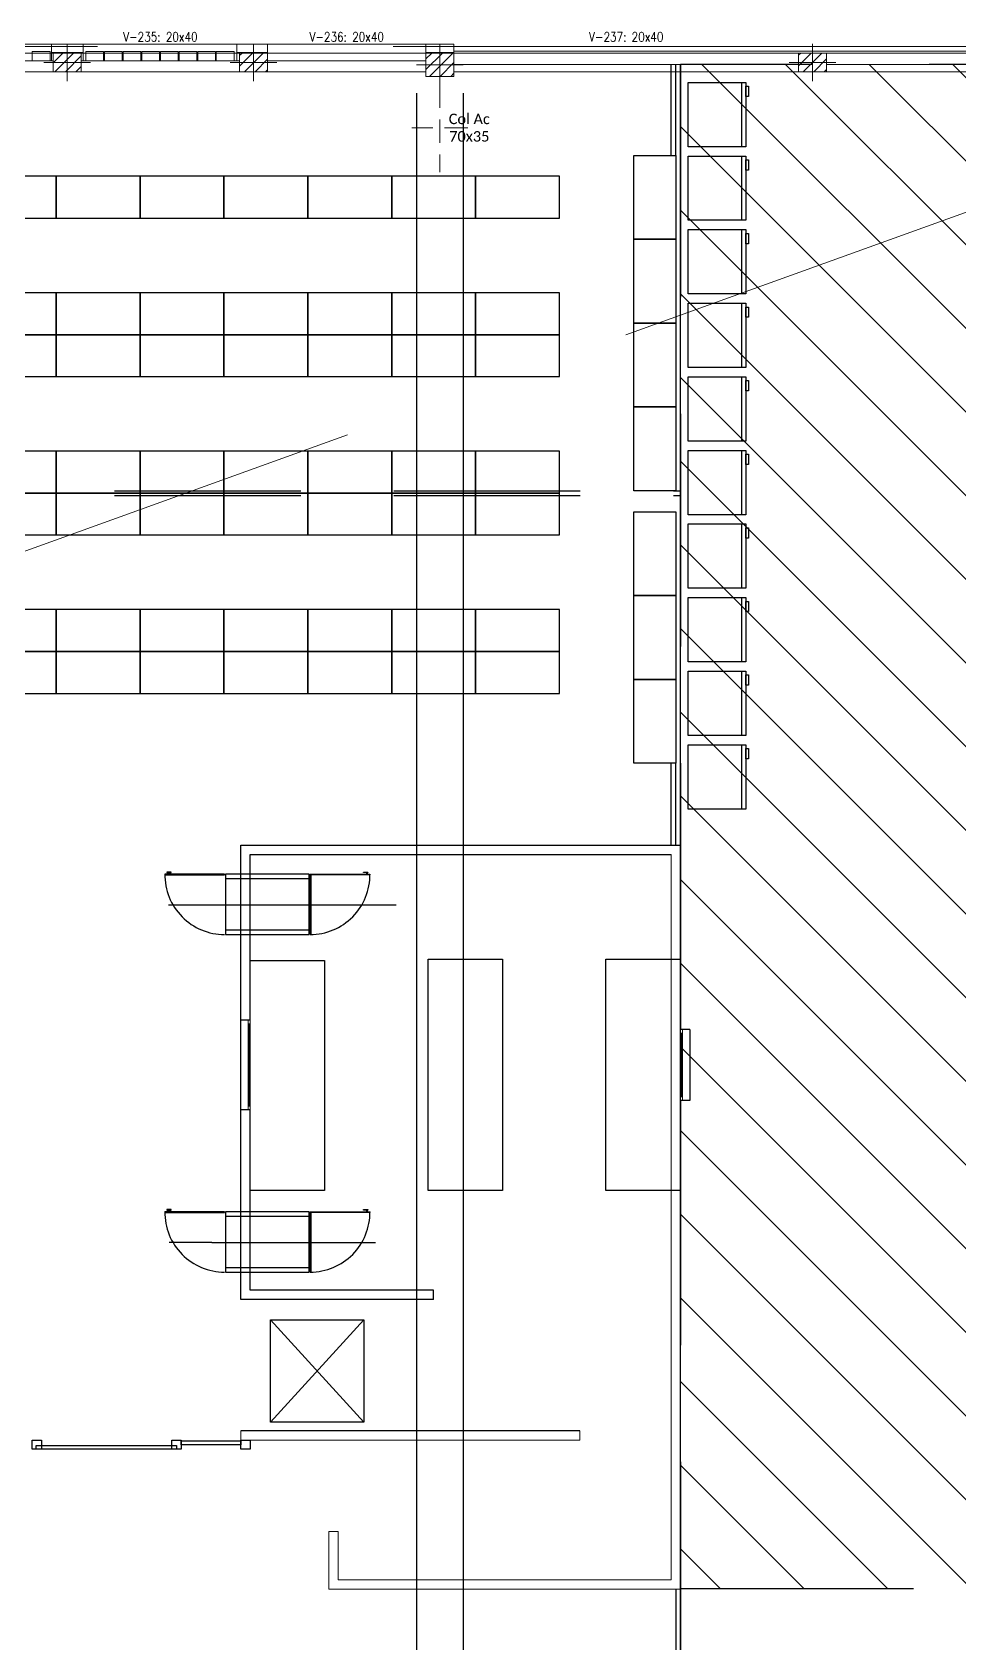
# Model space of a CAD drawing. Header units: millimetres. Extents: x 14 to 290, y 66 to 213.
# Drawn here: x 121.68 to 131.63, y 192.91 to 210.2 of the extents above; entities that cross this region are included whole.
import ezdxf
from ezdxf.enums import TextEntityAlignment as Align

# ---------------------------------------------------------------- set-up
doc = ezdxf.new("R2010")
doc.units = ezdxf.units.MM
for name, pattern in [('HIDDEN', [9.525, 6.35, -3.175]), ('HIDDEN2', [0.1875, 0.125, -0.0625]), ('IRI-OCASA-Layout R 9$0$HIDDEN', [0.375, 0.25, -0.125]), ('OCASA_TODAS_r08$0$HIDDEN', [0.375, 0.25, -0.125])]:
    doc.linetypes.add(name, pattern=pattern)
for name, color, linetype, lineweight in [('IRI-OCASA-Layout R 9$0$OCA-Paneles TERMICO', 252, 'Continuous', 15), ('OCASA_TODAS_r08$0$ca-hoja', 252, 'Continuous', 20), ('OCASA_TODAS_r08$0$CARP-MARCO', 252, 'Continuous', 20), ('OCASA_TODAS_r08$0$CARPINTERIA', 252, 'Continuous', 15), ('OCASA_TODAS_r08$0$CGC COLUMNAS', 252, 'Continuous', 20), ('OCASA_TODAS_r08$0$CGC COLUMNAS EJES', 252, 'Continuous', 20), ('OCASA_TODAS_r08$0$CGC COLUMNAS HATCH', 252, 'Continuous', 20), ('OCASA_TODAS_r08$0$CGC VIGAS', 252, 'HIDDEN', 15), ('OCASA_TODAS_r08$0$CGC VIGAS REF', 252, 'Continuous', 15), ('OCASA_TODAS_r08$0$COLUMNAS ACERO', 252, 'Continuous', 20), ('OCASA_TODAS_r08$0$DESCRIP COLUMNAS', 252, 'Continuous', 20), ('OCASA_TODAS_r08$0$EJES COL FE', 252, 'Continuous', 20), ('OCASA_TODAS_r08$0$LINEA_DE_PROYECCION', 252, 'HIDDEN', 15), ('OCASA_TODAS_r08$0$MURO BLOQUE CEMENTO 12', 252, 'Continuous', 20), ('OCASA_TODAS_r08$0$MURO BLOQUE CEMENTO 18', 252, 'Continuous', 20), ('OCASA_TODAS_r08$0$MURO BLOQUE CEMENTO 8', 252, 'Continuous', 20), ('OCASA_TODAS_r08$0$MURO LADRILLO VIDRIO', 252, 'Continuous', 20), ('OCASA_TODAS_r08$0$REVOQUES', 251, 'Continuous', 15)]:
    doc.layers.add(name, color=color, linetype=linetype, lineweight=lineweight)
for name, color, linetype in [('IRI-OCASA-Layout R 9$0$OCA_EST-Bandeja', 252, 'Continuous'), ('IRI-OCASA-Layout R 9$0$OCA_Mobiliario', 252, 'Continuous'), ('IRI-OCASA-Layout R 9$0$OCA_Rejas', 252, 'IRI-OCASA-Layout R 9$0$HIDDEN')]:
    doc.layers.add(name, color=color, linetype=linetype)
doc.styles.add('OCASA_TODAS_r08$0$CYPETXT', font='romans__.ttf', dxfattribs={"height": 0.2})
doc.styles.add('OCASA_TODAS_r08$0$Standard', font='txt')

# ---------------------------------------------------------------- blocks, each defined once
blk = doc.blocks.new('OCASA_TODAS_r08$0$EJES_DE_LA_COLUMNA')
at = {"layer": 'OCASA_TODAS_r08$0$CGC COLUMNAS EJES'}
for p, q in [((0, -0.5), (0, 0.5)), ((-0.5, 0), (0.5, 0))]:
    blk.add_line(p, q, dxfattribs=at)
blk = doc.blocks.new('OCASA_TODAS_r08$0$Estructura PB para Arquitectura')
at = {"layer": 'OCASA_TODAS_r08$0$CGC COLUMNAS'}
for points in [[(1200.108631, 436.671705), (1200.408631, 436.671705), (1200.408631, 436.871705), (1200.108631, 436.871705), (1200.108631, 436.671705)], [(1200.108631, 436.671705), (1200.408631, 436.671705), (1200.408631, 436.871705), (1200.108631, 436.871705), (1200.108631, 436.671705)], [(1202.108573, 436.671324), (1202.408573, 436.671324), (1202.408573, 436.871324), (1202.108573, 436.871324), (1202.108573, 436.671324)], [(1202.108573, 436.671324), (1202.408573, 436.671324), (1202.408573, 436.871324), (1202.108573, 436.871324), (1202.108573, 436.671324)], [(1204.108638, 436.621705), (1204.408638, 436.621705), (1204.408638, 436.871705), (1204.108638, 436.871705), (1204.108638, 436.621705)], [(1204.108638, 436.621705), (1204.408638, 436.621705), (1204.408638, 436.871705), (1204.108638, 436.871705), (1204.108638, 436.621705)], [(1208.108631, 436.671705), (1208.408631, 436.671705), (1208.408631, 436.871705), (1208.108631, 436.871705), (1208.108631, 436.671705)], [(1208.108631, 436.671705), (1208.408631, 436.671705), (1208.408631, 436.871705), (1208.108631, 436.871705), (1208.108631, 436.671705)]]:
    blk.add_lwpolyline(points, close=True, dxfattribs=at)
at = {"layer": 'OCASA_TODAS_r08$0$CGC COLUMNAS HATCH'}
for p, q in [((1200.108631, 436.768284, -0.000029), (1200.212051, 436.871704, -0.000029)), ((1200.125188, 436.671704, -0.000029), (1200.325188, 436.871704, -0.000029)), ((1200.238325, 436.671704, -0.000029), (1200.408631, 436.842009, -0.000029)), ((1200.351462, 436.671704, -0.000029), (1200.408631, 436.728872, -0.000029)), ((1202.108572, 436.731758, -0.000029), (1202.248138, 436.871324, -0.000029)), ((1202.108572, 436.844895, -0.000029), (1202.135001, 436.871324, -0.000029)), ((1202.161275, 436.671324, -0.000029), (1202.361275, 436.871324, -0.000029)), ((1202.274412, 436.671324, -0.000029), (1202.408573, 436.805484, -0.000029)), ((1204.108638, 436.695356, -0.000029), (1204.284986, 436.871704, -0.000029)), ((1204.108638, 436.808493, -0.000029), (1204.171849, 436.871704, -0.000029)), ((1204.148123, 436.621704, -0.000029), (1204.398123, 436.871704, -0.000029)), ((1204.26126, 436.621704, -0.000029), (1204.408638, 436.769082, -0.000029)), ((1208.108631, 436.735551, -0.000029), (1208.244784, 436.871704, -0.000029)), ((1208.108631, 436.848688, -0.000029), (1208.131647, 436.871704, -0.000029)), ((1208.157921, 436.671704, -0.000029), (1208.357921, 436.871704, -0.000029)), ((1208.271058, 436.671704, -0.000029), (1208.408631, 436.809276, -0.000029)), ((1202.387549, 436.671324, -0.000029), (1202.408573, 436.692347, -0.000029)), ((1204.374397, 436.621704, -0.000029), (1204.408638, 436.655945, -0.000029)), ((1208.384195, 436.671704, -0.000029), (1208.408631, 436.696139, -0.000029))]:
    blk.add_line(p, q, dxfattribs=at)
at = {"layer": 'OCASA_TODAS_r08$0$CGC VIGAS', "lineweight": 9}
for p, q in [((1108.508588, 436.941425, -0.000029), (1217.409647, 436.941425, -0.000029)), ((1198.408573, 436.871425, -0.000029), (1200.108631, 436.871425, -0.000029)), ((1200.408631, 436.871425, -0.000029), (1202.258573, 436.871425, -0.000029)), ((1202.258573, 436.871425, -0.000029), (1204.108638, 436.871425, -0.000029)), ((1204.408638, 436.871425, -0.000029), (1208.108631, 436.871425, -0.000029)), ((1208.408631, 436.871425, -0.000029), (1212.108638, 436.871425, -0.000029)), ((1198.258573, 436.671425, -0.000029), (1200.258631, 436.671425, -0.000029)), ((1200.258631, 436.671425, -0.000029), (1202.108573, 436.671425, -0.000029)), ((1202.408573, 436.671425, -0.000029), (1204.108638, 436.671425, -0.000029)), ((1204.408638, 436.671425, -0.000029), (1208.258631, 436.671425, -0.000029)), ((1208.258631, 436.671425, -0.000029), (1212.108638, 436.671425, -0.000029))]:
    blk.add_line(p, q, dxfattribs=at)
at = {"layer": 'OCASA_TODAS_r08$0$CGC COLUMNAS EJES', "xscale": 0.5}
for p, yscale in [((1200.258631, 436.771705, -0.000029), 0.4), ((1202.258573, 436.771324, -0.000029), 0.4), ((1204.258638, 436.746705, -0.000029), 0.45), ((1208.258631, 436.771705, -0.000029), 0.4)]:
    blk.add_blockref('OCASA_TODAS_r08$0$EJES_DE_LA_COLUMNA', p, dxfattribs=dict(at, yscale=yscale))
at = {"layer": 'OCASA_TODAS_r08$0$CGC VIGAS REF', "style": 'OCASA_TODAS_r08$0$CYPETXT', "width": 0.821201}
for s, p in [('V-235: 20x40', (1201.258602, 437.046425, -0.000029)), ('V-236: 20x40', (1203.258605, 437.046425, -0.000029)), ('V-237: 20x40', (1206.258634, 437.046425, -0.000029))]:
    blk.add_text(s, height=0.1, dxfattribs=at).set_placement(p, align=Align.MIDDLE_CENTER)
blk = doc.blocks.new('OCASA_TODAS_r08$0$COL ACERO 75 X 50')
at = {"layer": 'OCASA_TODAS_r08$0$EJES COL FE', "color": 252, "linetype": 'OCASA_TODAS_r08$0$HIDDEN'}
for p, q in [((104.763401, -684.220664, -0.572955), (104.763401, -683.620664, -0.572955)), ((105.229249, -683.920664, -0.572955), (104.288401, -683.920664, -0.572955))]:
    blk.add_line(p, q, dxfattribs=at)
at = {"layer": 'OCASA_TODAS_r08$0$DESCRIP COLUMNAS', "insert": (104.916559, -683.868448, -0.372955), "char_height": 0.1125, "attachment_point": 1, "rotation": 270, "style": 'OCASA_TODAS_r08$0$Standard'}
blk.add_mtext_dynamic_manual_height_columns('\\pxqc;{\\fCalibri Light|b0|i0|c0|p34;Col Ac \\P70x35}', width=0.737699, gutter_width=12.5, heights=[0], dxfattribs=at)
blk = doc.blocks.new('IRI-OCASA-Layout R 9$0$OCA_PALLET')
for p, q in [((414.447193, 97.067423), (415.447193, 95.967423)), ((415.447193, 97.067423), (414.447193, 95.967423))]:
    blk.add_line(p, q)
blk.add_lwpolyline([(414.447193, 97.067423), (415.447193, 97.067423), (415.447193, 95.967423), (414.447193, 95.967423)], close=True)
blk = doc.blocks.new('V5a-2')
at = {"layer": 'OCASA_TODAS_r08$0$ca-hoja', "color": 1}
for points in [[(-0.013215, 0.924), (-0.013215, 0.04)], [(-0.005963, 0.924), (-0.005963, 0.04)]]:
    blk.add_lwpolyline(points, dxfattribs=at)
at = {"layer": 'OCASA_TODAS_r08$0$CARP-MARCO', "color": 1}
for points in [[(-0.02, 0.924), (-0.02, 0.964), (0, 0.964), (0, 0.924)], [(-0.02, 0.04), (-0.02, 0), (0, 0), (0, 0.04)]]:
    blk.add_lwpolyline(points, close=True, dxfattribs=at)
at = {"layer": 'OCASA_TODAS_r08$0$CARPINTERIA'}
for points in [[(-0.02, 0.04), (-0.02, 0.924)], [(0, 0.04), (0, 0.924)]]:
    blk.add_lwpolyline(points, dxfattribs=at)
blk = doc.blocks.new('V6_1')
at = {"layer": 'OCASA_TODAS_r08$0$ca-hoja', "color": 1}
for points in [[(-0.013215, 0.72333), (-0.013215, 0.04)], [(-0.005963, 0.72333), (-0.005963, 0.04)]]:
    blk.add_lwpolyline(points, dxfattribs=at)
at = {"layer": 'OCASA_TODAS_r08$0$CARP-MARCO', "color": 1}
for points in [[(-0.02, 0.72333), (-0.02, 0.76333), (0, 0.76333), (0, 0.72333)], [(-0.02, 0.04), (-0.02, 0), (0, 0), (0, 0.04)]]:
    blk.add_lwpolyline(points, close=True, dxfattribs=at)
at = {"layer": 'OCASA_TODAS_r08$0$CARPINTERIA'}
for points in [[(-0.02, 0.04), (-0.02, 0.72333)], [(0, 0.04), (0, 0.72333)]]:
    blk.add_lwpolyline(points, dxfattribs=at)

msp = doc.modelspace()

# ---------------------------------------------------------------- hatches: boundary and pattern name
at = {"layer": 'IRI-OCASA-Layout R 9$0$OCA-Paneles TERMICO'}
h = msp.add_hatch(dxfattribs=at)
h.set_pattern_fill('LINE', color=256, scale=0.2, angle=135)
h.set_pattern_definition([(135, (3.1182, -169.0873), (-0.4490128, -0.4490128), [])])
h.paths.add_polyline_path([(128.641, 209.852), (133.809, 209.852), (133.809, 193.49), (128.641, 193.49)])

# ---------------------------------------------------------------- linework, layer by layer
for p, q in [((128.641, 201.471, 0), (128.641, 193.49, 0)), ((128.541, 201.371, 0), (128.541, 193.585, 0)), ((127.561, 195.085, 0), (127.561, 195.185, 0)), ((124.866, 194.103, 0), (124.866, 193.485, 0)), ((124.866, 194.103, 0), (124.966, 194.103, 0)), ((124.966, 194.103, 0), (124.966, 193.585, 0)), ((128.641, 193.485, 0), (124.866, 193.485, 0)), ((128.541, 193.585, 0), (124.966, 193.585, 0))]:
    msp.add_line(p, q, dxfattribs=at)
at = {"layer": 'IRI-OCASA-Layout R 9$0$OCA-Paneles TERMICO', "elevation": 0}
msp.add_lwpolyline([(127.561, 195.085), (123.921, 195.085), (123.921, 195.185)], dxfattribs=at)
at = {"layer": 'IRI-OCASA-Layout R 9$0$OCA_EST-Bandeja', "color": 253, "linetype": 'HIDDEN2', "ltscale": 20, "elevation": 0}
msp.add_lwpolyline([(128.641, 193.49), (133.809, 193.49), (133.809, 209.852), (128.641, 209.852)], close=True, dxfattribs=at)
at = {"layer": 'IRI-OCASA-Layout R 9$0$OCA_EST-Bandeja', "elevation": 0}
for points in [[(128.141, 207.975), (128.141, 208.875), (128.591, 208.875), (128.591, 207.975), (128.141, 207.975)], [(121.941, 208.65), (121.041, 208.65), (121.041, 208.2), (121.941, 208.2), (121.941, 208.65)], [(122.841, 208.65), (121.941, 208.65), (121.941, 208.2), (122.841, 208.2), (122.841, 208.65)], [(123.741, 208.65), (122.841, 208.65), (122.841, 208.2), (123.741, 208.2), (123.741, 208.65)], [(124.641, 208.65), (123.741, 208.65), (123.741, 208.2), (124.641, 208.2), (124.641, 208.65)], [(125.541, 208.65), (124.641, 208.65), (124.641, 208.2), (125.541, 208.2), (125.541, 208.65)], [(126.441, 208.65), (125.541, 208.65), (125.541, 208.2), (126.441, 208.2), (126.441, 208.65)], [(127.341, 208.65), (126.441, 208.65), (126.441, 208.2), (127.341, 208.2), (127.341, 208.65)], [(128.141, 207.075), (128.141, 207.975), (128.591, 207.975), (128.591, 207.075), (128.141, 207.075)], [(121.941, 207.4), (121.041, 207.4), (121.041, 206.95), (121.941, 206.95), (121.941, 207.4)], [(122.841, 207.4), (121.941, 207.4), (121.941, 206.95), (122.841, 206.95), (122.841, 207.4)], [(123.741, 207.4), (122.841, 207.4), (122.841, 206.95), (123.741, 206.95), (123.741, 207.4)], [(124.641, 207.4), (123.741, 207.4), (123.741, 206.95), (124.641, 206.95), (124.641, 207.4)], [(125.541, 207.4), (124.641, 207.4), (124.641, 206.95), (125.541, 206.95), (125.541, 207.4)], [(126.441, 207.4), (125.541, 207.4), (125.541, 206.95), (126.441, 206.95), (126.441, 207.4)], [(127.341, 207.4), (126.441, 207.4), (126.441, 206.95), (127.341, 206.95), (127.341, 207.4)], [(121.941, 206.95), (121.041, 206.95), (121.041, 206.5), (121.941, 206.5), (121.941, 206.95)], [(122.841, 206.95), (121.941, 206.95), (121.941, 206.5), (122.841, 206.5), (122.841, 206.95)], [(123.741, 206.95), (122.841, 206.95), (122.841, 206.5), (123.741, 206.5), (123.741, 206.95)], [(124.641, 206.95), (123.741, 206.95), (123.741, 206.5), (124.641, 206.5), (124.641, 206.95)], [(125.541, 206.95), (124.641, 206.95), (124.641, 206.5), (125.541, 206.5), (125.541, 206.95)], [(126.441, 206.95), (125.541, 206.95), (125.541, 206.5), (126.441, 206.5), (126.441, 206.95)], [(127.341, 206.95), (126.441, 206.95), (126.441, 206.5), (127.341, 206.5), (127.341, 206.95)], [(128.141, 206.175), (128.141, 207.075), (128.591, 207.075), (128.591, 206.175), (128.141, 206.175)], [(128.141, 205.275), (128.141, 206.175), (128.591, 206.175), (128.591, 205.275), (128.141, 205.275)], [(121.941, 205.7), (121.041, 205.7), (121.041, 205.25), (121.941, 205.25), (121.941, 205.7)], [(122.841, 205.7), (121.941, 205.7), (121.941, 205.25), (122.841, 205.25), (122.841, 205.7)], [(123.741, 205.7), (122.841, 205.7), (122.841, 205.25), (123.741, 205.25), (123.741, 205.7)], [(124.641, 205.7), (123.741, 205.7), (123.741, 205.25), (124.641, 205.25), (124.641, 205.7)], [(125.541, 205.7), (124.641, 205.7), (124.641, 205.25), (125.541, 205.25), (125.541, 205.7)], [(126.441, 205.7), (125.541, 205.7), (125.541, 205.25), (126.441, 205.25), (126.441, 205.7)], [(127.341, 205.7), (126.441, 205.7), (126.441, 205.25), (127.341, 205.25), (127.341, 205.7)], [(121.941, 205.25), (121.041, 205.25), (121.041, 204.8), (121.941, 204.8), (121.941, 205.25)], [(122.841, 205.25), (121.941, 205.25), (121.941, 204.8), (122.841, 204.8), (122.841, 205.25)], [(123.741, 205.25), (122.841, 205.25), (122.841, 204.8), (123.741, 204.8), (123.741, 205.25)], [(124.641, 205.25), (123.741, 205.25), (123.741, 204.8), (124.641, 204.8), (124.641, 205.25)], [(125.541, 205.25), (124.641, 205.25), (124.641, 204.8), (125.541, 204.8), (125.541, 205.25)], [(126.441, 205.25), (125.541, 205.25), (125.541, 204.8), (126.441, 204.8), (126.441, 205.25)], [(127.341, 205.25), (126.441, 205.25), (126.441, 204.8), (127.341, 204.8), (127.341, 205.25)], [(128.141, 204.15), (128.141, 205.05), (128.591, 205.05), (128.591, 204.15), (128.141, 204.15)], [(128.141, 203.25), (128.141, 204.15), (128.591, 204.15), (128.591, 203.25), (128.141, 203.25)], [(121.941, 204), (121.041, 204), (121.041, 203.55), (121.941, 203.55), (121.941, 204)], [(122.841, 204), (121.941, 204), (121.941, 203.55), (122.841, 203.55), (122.841, 204)], [(123.741, 204), (122.841, 204), (122.841, 203.55), (123.741, 203.55), (123.741, 204)], [(124.641, 204), (123.741, 204), (123.741, 203.55), (124.641, 203.55), (124.641, 204)], [(125.541, 204), (124.641, 204), (124.641, 203.55), (125.541, 203.55), (125.541, 204)], [(126.441, 204), (125.541, 204), (125.541, 203.55), (126.441, 203.55), (126.441, 204)], [(127.341, 204), (126.441, 204), (126.441, 203.55), (127.341, 203.55), (127.341, 204)], [(121.941, 203.55), (121.041, 203.55), (121.041, 203.1), (121.941, 203.1), (121.941, 203.55)], [(122.841, 203.55), (121.941, 203.55), (121.941, 203.1), (122.841, 203.1), (122.841, 203.55)], [(123.741, 203.55), (122.841, 203.55), (122.841, 203.1), (123.741, 203.1), (123.741, 203.55)], [(124.641, 203.55), (123.741, 203.55), (123.741, 203.1), (124.641, 203.1), (124.641, 203.55)], [(125.541, 203.55), (124.641, 203.55), (124.641, 203.1), (125.541, 203.1), (125.541, 203.55)], [(126.441, 203.55), (125.541, 203.55), (125.541, 203.1), (126.441, 203.1), (126.441, 203.55)], [(127.341, 203.55), (126.441, 203.55), (126.441, 203.1), (127.341, 203.1), (127.341, 203.55)], [(128.141, 202.35), (128.141, 203.25), (128.591, 203.25), (128.591, 202.35), (128.141, 202.35)]]:
    msp.add_lwpolyline(points, dxfattribs=at)
at = {"layer": 'IRI-OCASA-Layout R 9$0$OCA_Mobiliario'}
for p, q in [((128.641, 176.182, 0), (128.641, 209.852, 0)), ((125.808, 209.544), (125.808, 171.754)), ((126.308, 209.544), (126.308, 171.754)), ((129.297, 209.658, 0), (129.297, 208.968, 0)), ((129.297, 208.868, 0), (129.297, 208.178, 0)), ((129.297, 208.078, 0), (129.297, 207.388, 0)), ((129.297, 207.288, 0), (129.297, 206.598, 0)), ((129.297, 206.498, 0), (129.297, 205.808, 0)), ((129.297, 205.708, 0), (129.297, 205.018, 0)), ((129.297, 204.918, 0), (129.297, 204.228, 0)), ((129.297, 204.128, 0), (129.297, 203.438, 0)), ((129.297, 203.338, 0), (129.297, 202.648, 0)), ((129.297, 202.548, 0), (129.297, 201.858, 0)), ((124.021, 199.592, 0), (124.021, 201.371, 0)), ((124.021, 201.371, 0), (128.541, 201.371, 0)), ((124.021, 199.592, 0), (123.921, 199.592, 0)), ((123.921, 198.628, 0), (123.921, 199.592, 0)), ((128.741, 199.491, 0), (128.641, 199.491, 0)), ((128.741, 199.491, 0), (128.741, 198.728, 0)), ((128.741, 198.728, 0), (128.641, 198.728, 0)), ((124.021, 198.628, 0), (123.921, 198.628, 0)), ((124.021, 196.695, 0), (124.021, 198.628, 0)), ((125.99, 196.595, 0), (123.921, 196.595, 0)), ((125.99, 196.695, 0), (124.021, 196.695, 0)), ((125.99, 196.595, 0), (125.99, 196.695, 0)), ((127.561, 195.185, 0), (123.921, 195.185, 0))]:
    msp.add_line(p, q, dxfattribs=at)
at = {"layer": 'IRI-OCASA-Layout R 9$0$OCA_Mobiliario', "elevation": 0}
for points in [[(128.722, 209.658), (129.342, 209.658), (129.342, 208.968), (128.722, 208.968)], [(129.342, 209.617), (129.372, 209.617), (129.372, 209.507), (129.342, 209.507)], [(128.722, 208.868), (129.342, 208.868), (129.342, 208.178), (128.722, 208.178)], [(129.342, 208.827), (129.372, 208.827), (129.372, 208.717), (129.342, 208.717)], [(128.722, 208.078), (129.342, 208.078), (129.342, 207.388), (128.722, 207.388)], [(129.342, 208.037), (129.372, 208.037), (129.372, 207.927), (129.342, 207.927)], [(128.722, 207.288), (129.342, 207.288), (129.342, 206.598), (128.722, 206.598)], [(129.342, 207.247), (129.372, 207.247), (129.372, 207.137), (129.342, 207.137)], [(128.722, 206.498), (129.342, 206.498), (129.342, 205.808), (128.722, 205.808)], [(129.342, 206.457), (129.372, 206.457), (129.372, 206.347), (129.342, 206.347)], [(128.722, 205.708), (129.342, 205.708), (129.342, 205.018), (128.722, 205.018)], [(129.342, 205.667), (129.372, 205.667), (129.372, 205.557), (129.342, 205.557)], [(128.722, 204.918), (129.342, 204.918), (129.342, 204.228), (128.722, 204.228)], [(129.342, 204.877), (129.372, 204.877), (129.372, 204.767), (129.342, 204.767)], [(128.722, 204.128), (129.342, 204.128), (129.342, 203.438), (128.722, 203.438)], [(129.342, 204.087), (129.372, 204.087), (129.372, 203.977), (129.342, 203.977)], [(128.722, 203.338), (129.342, 203.338), (129.342, 202.648), (128.722, 202.648)], [(129.342, 203.297), (129.372, 203.297), (129.372, 203.187), (129.342, 203.187)], [(128.722, 202.548), (129.342, 202.548), (129.342, 201.858), (128.722, 201.858)], [(129.342, 202.507), (129.372, 202.507), (129.372, 202.397), (129.342, 202.397)], [(123.748, 201.153), (123.748, 201.16), (123.105, 201.16), (123.105, 201.153)], [(123.127, 201.176), (123.174, 201.176), (123.174, 201.182), (123.127, 201.182)], [(123.135, 201.16), (123.14, 201.16), (123.14, 201.176), (123.135, 201.176)], [(124.657, 201.16), (123.757, 201.16), (123.757, 200.51), (124.657, 200.51)], [(124.657, 201.11), (123.757, 201.11), (123.757, 200.56), (124.657, 200.56)], [(124.666, 201.153), (124.666, 201.16), (125.308, 201.16), (125.308, 201.153)], [(124.666, 201.153), (124.674, 201.153), (124.674, 200.51), (124.666, 200.51)], [(125.286, 201.176), (125.239, 201.176), (125.239, 201.182), (125.286, 201.182)], [(125.278, 201.16), (125.273, 201.16), (125.273, 201.176), (125.278, 201.176)], [(125.931, 200.247), (126.731, 200.247), (126.731, 197.762), (125.931, 197.762)], [(123.748, 197.529), (123.748, 197.536), (123.105, 197.536), (123.105, 197.529)], [(123.127, 197.552), (123.174, 197.552), (123.174, 197.558), (123.127, 197.558)], [(123.135, 197.536), (123.14, 197.536), (123.14, 197.552), (123.135, 197.552)], [(124.657, 197.536), (123.757, 197.536), (123.757, 196.886), (124.657, 196.886)], [(124.657, 197.486), (123.757, 197.486), (123.757, 196.936), (124.657, 196.936)], [(124.666, 197.529), (124.666, 197.536), (125.308, 197.536), (125.308, 197.529)], [(124.666, 197.529), (124.674, 197.529), (124.674, 196.886), (124.666, 196.886)], [(125.286, 197.552), (125.239, 197.552), (125.239, 197.558), (125.286, 197.558)], [(125.278, 197.536), (125.273, 197.536), (125.273, 197.552), (125.278, 197.552)]]:
    msp.add_lwpolyline(points, close=True, dxfattribs=at)
for points in [[(123.921, 199.592), (123.921, 201.471), (128.641, 201.471)], [(123.144, 200.831), (123.595, 200.831), (123.605, 200.831), (123.605, 200.831)], [(123.605, 200.831), (125.59, 200.831)], [(124.021, 199.592), (124.021, 200.231), (124.821, 200.231), (124.821, 197.762), (124.021, 197.762), (124.021, 198.628)], [(128.641, 198.728), (128.641, 197.762), (127.841, 197.762), (127.841, 200.247), (128.641, 200.247), (128.641, 199.491)], [(123.921, 196.595), (123.921, 198.628)], [(123.612, 197.204), (123.162, 197.204), (123.152, 197.204), (123.152, 197.204)], [(123.612, 197.204), (125.368, 197.204)]]:
    msp.add_lwpolyline(points, dxfattribs=at)
at = {"layer": 'IRI-OCASA-Layout R 9$0$OCA_Mobiliario'}
for centre, start, end in [((123.748, 201.153, 0), 179.3113, 270), ((124.666, 201.153, 0), 270, 0.6887), ((123.748, 197.529, 0), 179.3113, 270), ((124.666, 197.529, 0), 270, 0.6887)]:
    msp.add_arc(centre, 0.642, start, end, dxfattribs=at)
at = {"layer": 'IRI-OCASA-Layout R 9$0$OCA_Rejas', "ltscale": 8}
for p, q in [((128.541, 208.875, 0), (128.541, 209.852, 0)), ((128.591, 208.875, 0), (128.591, 209.852, 0)), ((116.566, 205.274, 0), (128.641, 205.274, 0)), ((128.541, 201.471, 0), (128.541, 202.35, 0)), ((128.591, 201.471, 0), (128.591, 202.35, 0)), ((128.591, 193.485, 0), (128.591, 190.854)), ((128.641, 193.485, 0), (128.641, 190.854))]:
    msp.add_line(p, q, dxfattribs=at)
at = {"layer": 'IRI-OCASA-Layout R 9$0$OCA_Rejas', "ltscale": 8, "elevation": 0}
msp.add_lwpolyline([(116.566, 205.224), (128.641, 205.224)], dxfattribs=at)
at = {"layer": 'IRI-OCASA-Layout R 9$0$OCA_Rejas', "elevation": 0}
for points in [[(121.681, 195.085), (121.781, 195.085), (121.781, 194.985), (121.681, 194.985)], [(123.181, 195.085), (123.281, 195.085), (123.281, 194.985), (123.181, 194.985)], [(123.921, 195.085), (124.021, 195.085), (124.021, 194.985), (123.921, 194.985)]]:
    msp.add_lwpolyline(points, close=True, dxfattribs=at)
at = {"layer": 'IRI-OCASA-Layout R 9$0$OCA_Rejas', "ltscale": 8, "elevation": 0}
for points in [[(121.725, 195.027), (123.231, 195.027), (123.231, 194.987), (121.725, 194.987)], [(123.281, 195.075), (123.921, 195.075), (123.921, 195.035), (123.281, 195.035)]]:
    msp.add_lwpolyline(points, close=True, dxfattribs=at)
at = {"layer": 'OCASA_TODAS_r08$0$LINEA_DE_PROYECCION'}
msp.add_line((134.028, 209.1), (30.408, 171.8), dxfattribs=at)
at = {"layer": 'OCASA_TODAS_r08$0$MURO BLOQUE CEMENTO 12', "elevation": 0}
for points in [[(126.209, 209.972), (126.209, 209.852), (129.909, 209.852), (129.909, 209.972), (126.209, 209.972)], [(130.209, 209.972), (130.209, 209.852), (133.909, 209.852), (133.909, 209.972), (130.209, 209.972)]]:
    msp.add_lwpolyline(points, dxfattribs=at)
at = {"layer": 'OCASA_TODAS_r08$0$MURO BLOQUE CEMENTO 18'}
for p, q in [((121.891, 209.89), (121.909, 209.89)), ((122.231, 209.89), (122.209, 209.89)), ((123.878, 209.89), (123.909, 209.89))]:
    msp.add_line(p, q, dxfattribs=at)
for points in [[(120.268, 210.07), (120.268, 209.89), (121.891, 209.89), (121.891, 210.07), (120.208, 210.07)], [(122.231, 210.07), (122.231, 209.89), (123.878, 209.89), (123.878, 210.07), (122.208, 210.07)], [(124.208, 210.07), (124.208, 209.89), (125.908, 209.89), (125.908, 210.07), (124.208, 210.07)]]:
    msp.add_lwpolyline(points, dxfattribs=at)
at = {"layer": 'OCASA_TODAS_r08$0$MURO BLOQUE CEMENTO 8'}
msp.add_line((126.209, 209.972, 0), (126.209, 209.98, 0), dxfattribs=at)
for points in [[(121.891, 210.07), (121.891, 209.98), (122.231, 209.98), (122.231, 210.07), (121.891, 210.07)], [(123.878, 210.07), (123.878, 209.98), (124.208, 209.98), (124.208, 210.07), (123.878, 210.07)], [(125.908, 210.07), (125.908, 209.98), (126.209, 209.98), (126.209, 210.07), (126.209, 210.07), (125.908, 210.07)]]:
    msp.add_lwpolyline(points, dxfattribs=at)
at = {"layer": 'OCASA_TODAS_r08$0$MURO LADRILLO VIDRIO'}
for points in [[(121.684, 209.99), (121.874, 209.99), (121.874, 209.89), (121.684, 209.89)], [(121.684, 209.99), (121.874, 209.99), (121.874, 209.89), (121.684, 209.89)], [(122.449, 209.99), (122.259, 209.99), (122.259, 209.89), (122.449, 209.89)], [(122.449, 209.99), (122.259, 209.99), (122.259, 209.89), (122.449, 209.89)], [(122.649, 209.99), (122.459, 209.99), (122.459, 209.89), (122.649, 209.89)], [(122.649, 209.99), (122.459, 209.99), (122.459, 209.89), (122.649, 209.89)], [(122.849, 209.99), (122.659, 209.99), (122.659, 209.89), (122.849, 209.89)], [(122.849, 209.99), (122.659, 209.99), (122.659, 209.89), (122.849, 209.89)], [(123.049, 209.99), (122.859, 209.99), (122.859, 209.89), (123.049, 209.89)], [(123.049, 209.99), (122.859, 209.99), (122.859, 209.89), (123.049, 209.89)], [(123.249, 209.99), (123.059, 209.99), (123.059, 209.89), (123.249, 209.89)], [(123.249, 209.99), (123.059, 209.99), (123.059, 209.89), (123.249, 209.89)], [(123.449, 209.99), (123.259, 209.99), (123.259, 209.89), (123.449, 209.89)], [(123.449, 209.99), (123.259, 209.99), (123.259, 209.89), (123.449, 209.89)], [(123.649, 209.99), (123.459, 209.99), (123.459, 209.89), (123.649, 209.89)], [(123.649, 209.99), (123.459, 209.99), (123.459, 209.89), (123.649, 209.89)], [(123.849, 209.99), (123.659, 209.99), (123.659, 209.89), (123.849, 209.89)], [(123.849, 209.99), (123.659, 209.99), (123.659, 209.89), (123.849, 209.89)]]:
    msp.add_lwpolyline(points, close=True, dxfattribs=at)
at = {"layer": 'OCASA_TODAS_r08$0$REVOQUES'}
msp.add_lwpolyline([(126.209, 209.992), (133.909, 209.992)], dxfattribs=at)

# ---------------------------------------------------------------- block references
at = {"color": 31, "true_color": 0xfebd57}
msp.add_blockref('OCASA_TODAS_r08$0$Estructura PB para Arquitectura', (-1078.2, -226.899), dxfattribs=at)
at = {"layer": 'IRI-OCASA-Layout R 9$0$OCA_Mobiliario'}
for name, p in [('V5a-2', (124.021, 198.628, 0)), ('V6_1', (128.661, 198.728, 0))]:
    msp.add_blockref(name, p, dxfattribs=at)
at = {"layer": 'IRI-OCASA-Layout R 9$0$OCA_Mobiliario', "rotation": 180}
msp.add_blockref('IRI-OCASA-Layout R 9$0$OCA_PALLET', (539.688, 292.344, 0), dxfattribs=at)
at = {"layer": 'OCASA_TODAS_r08$0$COLUMNAS ACERO', "rotation": 90}
msp.add_blockref('OCASA_TODAS_r08$0$COL ACERO 75 X 50', (-557.863, 104.406, 0.573), dxfattribs=at)

doc.saveas('drawing.dxf')
